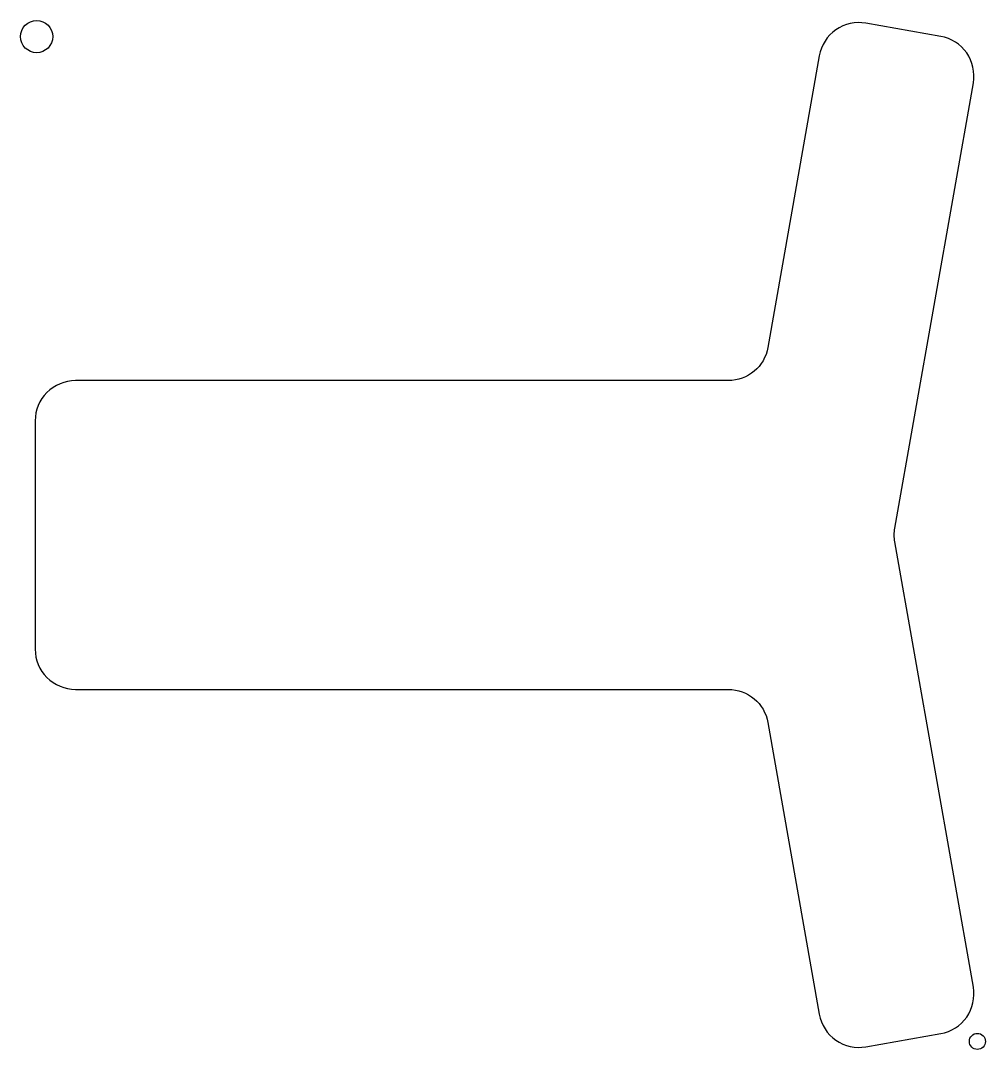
# Model space of a CAD drawing. Header units: inches. Extents: x -30 to 30, y -32 to 32.
import ezdxf

# ---------------------------------------------------------------- set-up
doc = ezdxf.new("R2010")
doc.units = ezdxf.units.IN
doc.header["$MEASUREMENT"] = 0
doc.layers.get('0').update_dxf_attribs({"color": 254, "true_color": 0xc2ced6})

msp = doc.modelspace()

# ---------------------------------------------------------------- linework, layer by layer
msp.add_lwpolyline([(22.568, -31.838), (27.221, -31.017, 0.414214), (29.249, -28.121), (24.367, -0.434, -0.087489), (24.367, 0.434), (29.249, 28.121, 0.414214), (27.221, 31.017), (22.568, 31.838, 0.414214), (19.671, 29.81), (16.473, 11.669, -0.36397), (14.011, 9.603), (-26.59, 9.603, 0.414214), (-29.09, 7.103), (-29.09, -7.103, 0.414214), (-26.59, -9.603), (14.011, -9.603, -0.36397), (16.473, -11.669), (19.671, -29.81, 0.414214)], format="xyb", close=True)
for centre, radius in [((-29, 31), 1), ((29.5, -31.5), 0.5)]:
    msp.add_circle(centre, radius)

doc.saveas('drawing.dxf')
